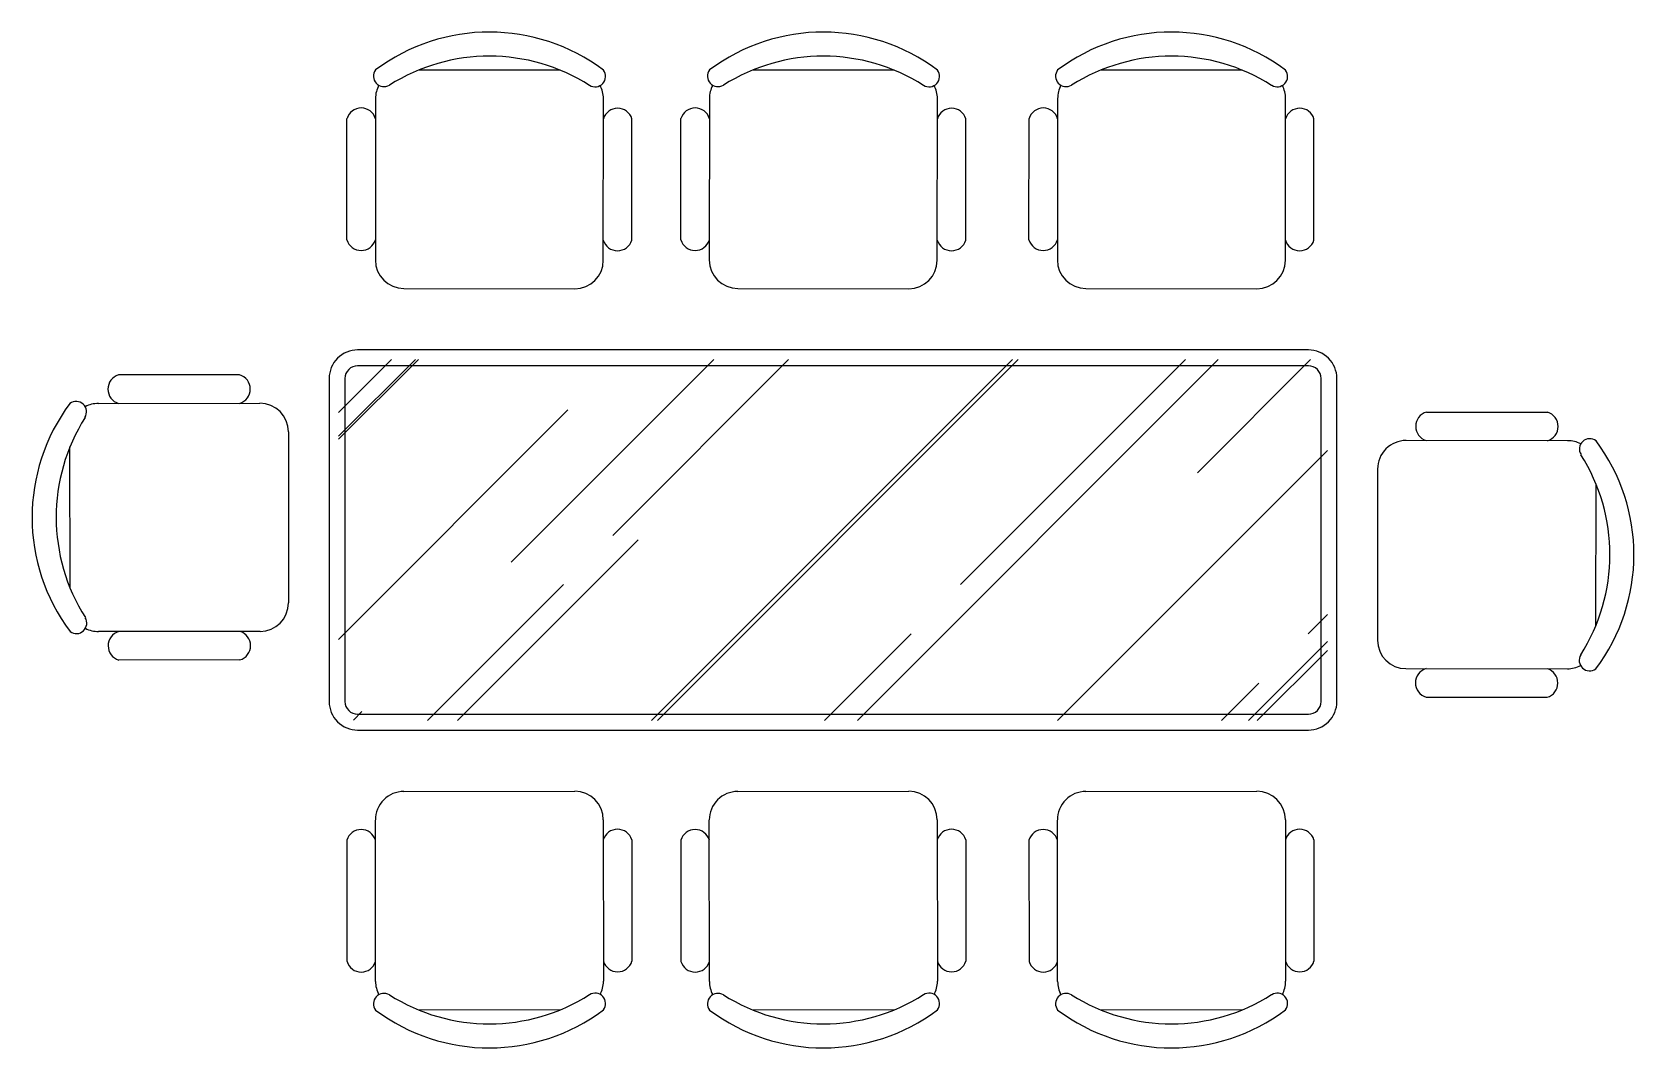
# Model space of a CAD drawing. Extents: x -30 to 3006, y 162 to 2086.
import ezdxf

# ---------------------------------------------------------------- set-up
doc = ezdxf.new("R2010")
doc.units = 0
doc.layers.add('KADRBM', color=7, linetype='CONTINUOUS')

# ---------------------------------------------------------------- blocks, each defined once
blk = doc.blocks.new('*X4')
at = {"layer": 'KADRBM', "linetype": 'CONTINUOUS'}
for p, q in [((696.4, 1466.3), (550.9, 1320.7)), ((651.2, 1466.3), (550.9, 1366)), ((702.1, 1466.3), (550.9, 1315.1)), ((1262.1, 1466.3), (877.9, 1082.1)), ((1403.5, 1466.3), (1070.3, 1133)), ((1827.8, 1466.3), (1143.8, 782.3)), ((1839.1, 1466.3), (1155.1, 782.3)), ((2218.1, 1466.3), (1534.1, 782.3)), ((2155.9, 1466.3), (1729.3, 1039.7)), ((2393.1, 1465.9), (2179, 1251.8)), ((985.4, 1370.6), (550.9, 936)), ((2424.9, 1294), (1913.1, 782.3)), ((1118.3, 1124.5), (776.1, 782.3)), ((976.9, 1039.7), (719.5, 782.3)), ((2424.9, 982.9), (2388.3, 946.3)), ((1635.9, 946.3), (1471.9, 782.3)), ((2424.9, 932), (2275.2, 782.3)), ((2424.9, 915), (2292.1, 782.3)), ((2295, 853), (2224.3, 782.3)), ((595.1, 799.2), (579.1, 783.2))]:
    blk.add_line(p, q, dxfattribs=at)

msp = doc.modelspace()

# ---------------------------------------------------------------- linework, layer by layer
at = {"layer": 'KADRBM'}
for p, q in [((970.7, 2014.3), (702.9, 2014.5)), ((1603.7, 2014.3), (1335.9, 2014.5)), ((2263.5, 2014.3), (1995.7, 2014.5)), ((620.8, 1960.6), (620.5, 1654.6)), ((1052.5, 1654.2), (1052.8, 1960.2)), ((1253.7, 1960.6), (1253.4, 1654.6)), ((1685.4, 1654.2), (1685.7, 1960.2)), ((1913.6, 1960.6), (1913.2, 1654.6)), ((2345.2, 1654.2), (2345.6, 1960.2)), ((566.5, 1692.9), (566.7, 1922.4)), ((1106.5, 1692.4), (1106.7, 1921.9)), ((1199.5, 1692.9), (1199.7, 1922.4)), ((1739.5, 1692.4), (1739.7, 1921.9)), ((1859.3, 1692.9), (1859.5, 1922.4)), ((2399.3, 1692.4), (2399.5, 1921.9)), ((674.4, 1600.6), (998.4, 1600.2)), ((1307.4, 1600.6), (1631.4, 1600.2)), ((1967.2, 1600.6), (2291.2, 1600.2)), ((363.3, 1437.2), (133.8, 1436.9)), ((95.6, 1382.9), (401.6, 1383.2)), ((2612.5, 1366.6), (2842, 1366.4)), ((455.6, 1329.2), (455.9, 1005.2)), ((2880.1, 1312.4), (2574.1, 1312.7)), ((41.9, 1032.9), (41.6, 1300.8)), ((2520.1, 1258.7), (2519.8, 934.7)), ((2933.8, 962.4), (2934.1, 1230.2)), ((402, 951.2), (96, 950.9)), ((363.8, 897.2), (134.3, 896.9)), ((2573.7, 880.7), (2879.7, 880.4)), ((2611.9, 826.6), (2841.4, 826.4)), ((674.4, 648), (998.4, 648.3)), ((1307.4, 648), (1631.4, 648.3)), ((1967.2, 648), (2291.2, 648.3)), ((620.8, 287.9), (620.5, 593.9)), ((1052.5, 594.4), (1052.8, 288.4)), ((1253.7, 287.9), (1253.4, 593.9)), ((1685.4, 594.4), (1685.7, 288.4)), ((1913.6, 287.9), (1913.2, 593.9)), ((2345.2, 594.4), (2345.6, 288.4)), ((566.5, 555.6), (566.7, 326.1)), ((1106.5, 556.2), (1106.7, 326.7)), ((1199.5, 555.6), (1199.7, 326.1)), ((1739.5, 556.2), (1739.7, 326.7)), ((1859.3, 555.6), (1859.5, 326.1)), ((2399.3, 556.2), (2399.5, 326.7)), ((970.7, 234.3), (702.9, 234)), ((1603.7, 234.3), (1335.9, 234)), ((2263.5, 234.3), (1995.7, 234))]:
    msp.add_line(p, q, dxfattribs=at)
for points in [[(2442.9, 818.3), (2442.9, 1430.3, 0.414214), (2388.9, 1484.3), (586.9, 1484.3, 0.414214), (532.9, 1430.3), (532.9, 818.3, 0.414214), (586.9, 764.3), (2388.9, 764.3, 0.414214)], [(2412.9, 818.3), (2412.9, 1430.3, 0.414214), (2388.9, 1454.3), (586.9, 1454.3, 0.414214), (562.9, 1430.3), (562.9, 818.3, 0.414214), (586.9, 794.3), (2388.9, 794.3, 0.414214)]]:
    msp.add_lwpolyline(points, format="xyb", close=True, dxfattribs=at)
for centre, radius, start, end in [((836.5, 1726.4), 360, 53.0728, 126.8126), ((1469.5, 1726.4), 360, 53.0728, 126.8126), ((2129.3, 1726.4), 360, 53.0728, 126.8126), ((836.5, 1687.2), 353.5, 57.5185, 122.367), ((1469.5, 1687.2), 353.5, 57.5185, 122.367), ((2129.3, 1687.2), 353.5, 57.5185, 122.367), ((636.6, 2002.8), 19.7, 143.2526, 301.9701), ((1037, 2002.4), 19.7, 237.9153, 36.6328), ((1269.6, 2002.8), 19.7, 143.2526, 301.9701), ((1670, 2002.4), 19.7, 237.9153, 36.6328), ((1929.4, 2002.8), 19.7, 143.2526, 301.9701), ((2329.8, 2002.4), 19.7, 237.9153, 36.6328), ((674.8, 1960.6), 54, 152.3583, 179.9427), ((998.8, 1960.2), 54, 359.9427, 27.5271), ((1307.7, 1960.6), 54, 152.3583, 179.9427), ((1631.7, 1960.2), 54, 359.9427, 27.5271), ((1967.6, 1960.6), 54, 152.3583, 179.9427), ((2291.6, 1960.2), 54, 359.9427, 27.5271), ((593.7, 1914.5), 28.1, 16.2029, 163.6825), ((1079.7, 1914), 28.1, 16.2029, 163.6825), ((1226.7, 1914.5), 28.1, 16.2029, 163.6825), ((1712.7, 1914), 28.1, 16.2029, 163.6825), ((1886.5, 1914.5), 28.1, 16.2029, 163.6825), ((2372.5, 1914), 28.1, 16.2029, 163.6825), ((593.5, 1700.8), 28.1, 196.2029, 343.6825), ((1079.5, 1700.3), 28.1, 196.2029, 343.6825), ((1226.5, 1700.8), 28.1, 196.2029, 343.6825), ((1712.5, 1700.3), 28.1, 196.2029, 343.6825), ((1886.3, 1700.8), 28.1, 196.2029, 343.6825), ((2372.3, 1700.3), 28.1, 196.2029, 343.6825), ((674.5, 1654.6), 54, 179.9427, 269.9427), ((998.5, 1654.2), 54, 269.9427, 359.9427), ((1307.4, 1654.6), 54, 179.9427, 269.9427), ((1631.4, 1654.2), 54, 269.9427, 359.9427), ((1967.2, 1654.6), 54, 179.9427, 269.9427), ((2291.2, 1654.2), 54, 269.9427, 359.9427), ((141.7, 1409.9), 28.1, 106.3175, 253.7971), ((355.4, 1410.1), 28.1, 286.3175, 73.7971), ((329.8, 1167.1), 360, 143.1874, 216.9272), ((53.4, 1367), 19.7, 328.0299, 126.7474), ((95.6, 1328.9), 54, 90.0573, 117.6417), ((401.6, 1329.2), 54, 0.0573, 90.0573), ((2620.3, 1339.6), 28.1, 106.2029, 253.6825), ((2834.1, 1339.4), 28.1, 286.2029, 73.6825), ((369, 1167.2), 353.5, 147.633, 212.4815), ((2574.1, 1258.7), 54, 89.9427, 179.9427), ((2880.1, 1258.4), 54, 62.3583, 89.9427), ((2922.3, 1296.5), 19.7, 53.2526, 211.9701), ((2645.9, 1096.6), 360, 323.0728, 36.8126), ((2606.8, 1096.6), 353.5, 327.5185, 32.367), ((401.9, 1005.2), 54, 270.0573, 0.0573), ((53.8, 966.7), 19.7, 233.3672, 32.0847), ((95.9, 1004.9), 54, 242.4729, 270.0573), ((142.1, 923.9), 28.1, 106.3175, 253.7971), ((355.9, 924.1), 28.1, 286.3175, 73.7971), ((2573.8, 934.7), 54, 179.9427, 269.9427), ((2619.8, 853.6), 28.1, 106.2029, 253.6825), ((2879.8, 934.4), 54, 269.9427, 297.5271), ((2921.9, 896.2), 19.7, 147.9153, 306.6328), ((2833.6, 853.4), 28.1, 286.2029, 73.6825), ((674.5, 594), 54, 90.0573, 180.0573), ((998.5, 594.3), 54, 0.0573, 90.0573), ((1307.4, 594), 54, 90.0573, 180.0573), ((1631.4, 594.3), 54, 0.0573, 90.0573), ((1967.2, 594), 54, 90.0573, 180.0573), ((2291.2, 594.3), 54, 0.0573, 90.0573), ((593.5, 547.8), 28.1, 16.3175, 163.7971), ((1079.5, 548.3), 28.1, 16.3175, 163.7971), ((1226.5, 547.8), 28.1, 16.3175, 163.7971), ((1712.5, 548.3), 28.1, 16.3175, 163.7971), ((1886.3, 547.8), 28.1, 16.3175, 163.7971), ((2372.3, 548.3), 28.1, 16.3175, 163.7971), ((593.7, 334), 28.1, 196.3175, 343.7971), ((1079.7, 334.5), 28.1, 196.3175, 343.7971), ((1226.7, 334), 28.1, 196.3175, 343.7971), ((1712.7, 334.5), 28.1, 196.3175, 343.7971), ((1886.5, 334), 28.1, 196.3175, 343.7971), ((2372.5, 334.5), 28.1, 196.3175, 343.7971), ((674.8, 288), 54, 180.0573, 207.6417), ((998.8, 288.3), 54, 332.4729, 0.0573), ((1307.7, 288), 54, 180.0573, 207.6417), ((1631.7, 288.3), 54, 332.4729, 0.0573), ((1967.6, 288), 54, 180.0573, 207.6417), ((2291.6, 288.3), 54, 332.4729, 0.0573), ((636.6, 245.8), 19.7, 58.0299, 216.7474), ((836.5, 561.3), 353.5, 237.633, 302.4815), ((1037, 246.2), 19.7, 323.3672, 122.0847), ((1269.6, 245.8), 19.7, 58.0299, 216.7474), ((1469.5, 561.3), 353.5, 237.633, 302.4815), ((1670, 246.2), 19.7, 323.3672, 122.0847), ((1929.4, 245.8), 19.7, 58.0299, 216.7474), ((2129.3, 561.3), 353.5, 237.633, 302.4815), ((2329.8, 246.2), 19.7, 323.3672, 122.0847), ((836.5, 522.2), 360, 233.1874, 306.9272), ((1469.5, 522.2), 360, 233.1874, 306.9272), ((2129.3, 522.2), 360, 233.1874, 306.9272)]:
    msp.add_arc(centre, radius, start, end, dxfattribs=at)

# ---------------------------------------------------------------- block references
msp.add_blockref('*X4', (0, 0), dxfattribs=at)

doc.saveas('drawing.dxf')
